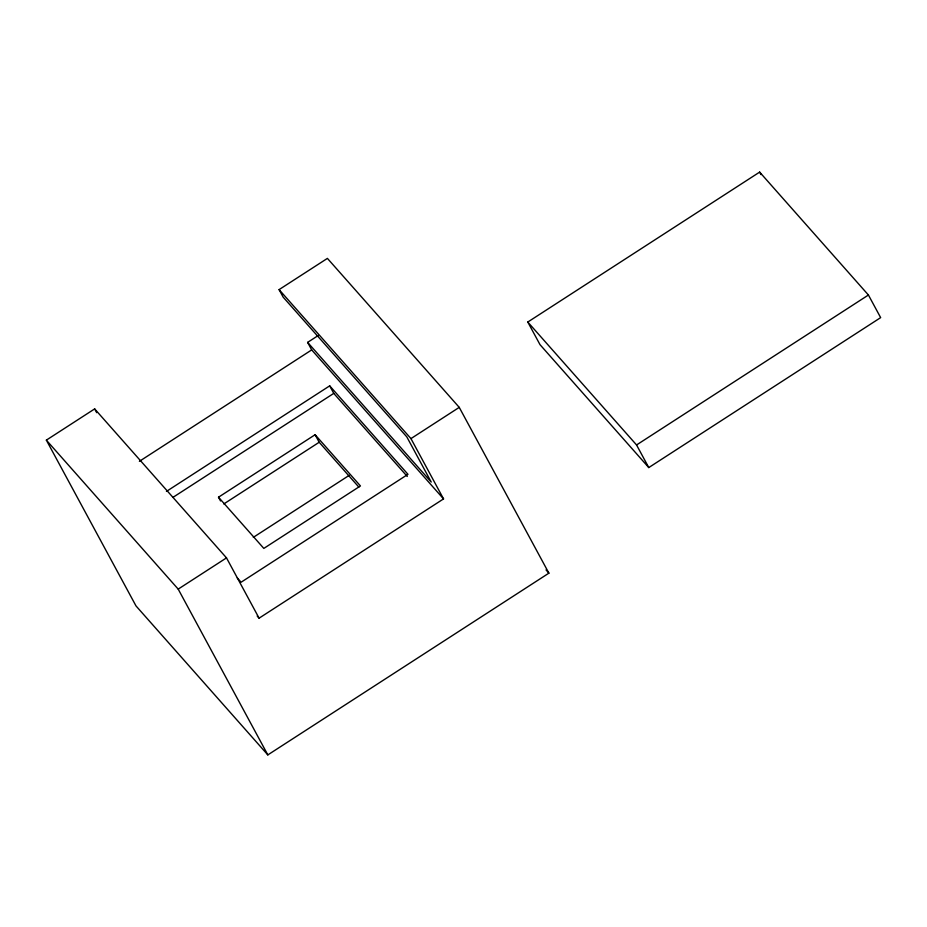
<?xml version="1.0" encoding="UTF-8"?>
<svg xmlns="http://www.w3.org/2000/svg" width="927" height="927" viewBox="0 0 927 927"><rect width="100%" height="100%" fill="white"/><g stroke="black" fill="none" stroke-linecap="round" stroke-linejoin="round"><path stroke-width="1.39" d="M46.35 440.14L94.658 408.9L226.501 557.88L259.096 618.17L443.546 498.9L410.951 438.61L279.097 289.618L327.405 258.39L459.247 407.37L548.888 573.153L267.833 754.902L135.991 605.91L46.35 440.14L178.193 589.12L267.833 754.902M443.546 498.9L311.692 349.908L307.625 342.376L318.262 335.493M139.386 461.333L311.692 349.908M166.443 491.414L329.688 385.852L407.973 474.311L241.101 582.226L237.277 577.915M172.932 497.393L333.766 393.384L407.277 476.455M218.505 497.208L315.11 434.728L360.441 485.945L263.824 548.413L218.505 497.208L220.545 500.974M223.789 503.964L319.189 442.26L358.842 487.081M527.787 322.04L759.653 172.098L868.425 295.018L880.65 317.625L648.773 467.567L540.001 344.647L527.787 322.04L636.559 444.96L648.773 467.567M253.314 537.359L349.236 475.331M178.193 589.12L226.501 557.88M410.951 438.61L459.247 407.37M636.559 444.96L868.425 295.018M546.026 569.908L548.888 573.153M307.625 342.376L431.229 482.052L406.779 436.837L283.175 297.161L279.097 289.618M257.185 616.015L259.096 618.17M759.653 172.098L761.009 174.612M329.688 385.852L333.766 393.384M315.11 434.728L319.189 442.26M94.658 408.9L96.698 412.666"/></g></svg>
